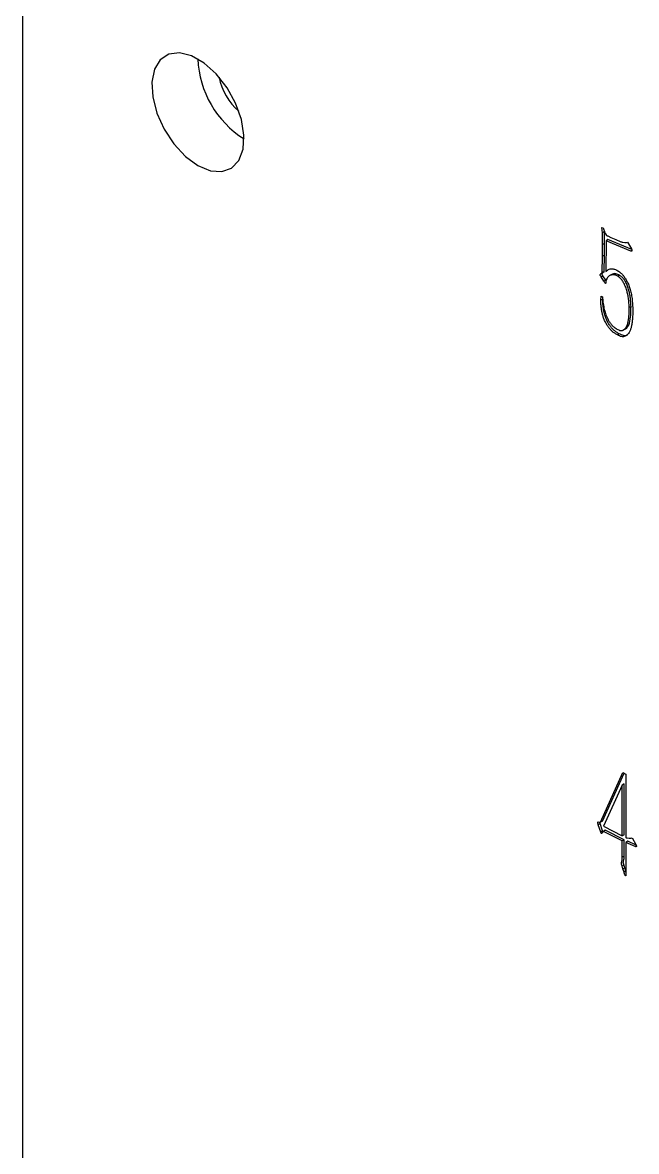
# Model space of a CAD drawing. Extents: x 2 to 292, y 3 to 207.
# Drawn here: x 243.65 to 248.35, y 164.52 to 173.16 of the extents above; entities that cross this region are included whole.
import ezdxf

# ---------------------------------------------------------------- set-up
doc = ezdxf.new("R2010")
doc.units = 0
doc.linetypes.add('SLD-实线', pattern=[0])
doc.layers.get('0').update_dxf_attribs({"linetype": 'CONTINUOUS'})

msp = doc.modelspace()

# ---------------------------------------------------------------- linework, layer by layer
at = {"color": 7, "linetype": 'SLD-实线'}
for p, q in [((243.64598006, 192.11238978), (243.64598006, 144.75302405)), ((248.08562582, 171.59110748), (248.09587067, 171.58989109)), ((248.08969405, 171.55239482), (248.08562582, 171.59110748)), ((248.10383619, 171.56055891), (248.08969405, 171.55239482)), ((248.10383619, 171.56055891), (248.1033789, 171.56490446)), ((248.11304762, 171.54482889), (248.11922529, 171.53186692)), ((248.13142997, 171.52708324), (248.15282581, 171.51594963)), ((248.15282581, 171.51594963), (248.19245228, 171.50003352)), ((248.08969405, 171.37266155), (248.09074877, 171.46252829)), ((248.10489092, 171.47069237), (248.09074877, 171.46252829)), ((248.10383619, 171.38082564), (248.10489092, 171.47069237)), ((248.11711584, 171.49080477), (248.11410234, 171.25400243)), ((248.13125799, 171.49896886), (248.11711584, 171.49080477)), ((248.30636046, 171.4120045), (248.11711584, 171.49080477)), ((248.31337347, 171.42313738), (248.13125799, 171.49896886)), ((248.19245228, 171.50003352), (248.2260528, 171.48533358)), ((248.24533815, 171.48011618), (248.26055632, 171.47846466)), ((248.27276099, 171.47716085), (248.28195217, 171.47898865)), ((248.28195217, 171.47898865), (248.31148341, 171.42783843)), ((248.08773527, 171.24817055), (248.08969405, 171.37266155)), ((248.10383619, 171.38082564), (248.08969405, 171.37266155)), ((248.10187742, 171.25633464), (248.10383619, 171.38082564)), ((248.31454775, 171.41673093), (248.30636046, 171.4120045)), ((248.07643465, 171.23712148), (248.08773527, 171.24817055)), ((248.10187742, 171.25633464), (248.08773527, 171.24817055)), ((248.09057679, 171.24528557), (248.10187742, 171.25633464)), ((248.12824449, 171.26216651), (248.11410234, 171.25400243)), ((248.09057679, 171.24528557), (248.07643465, 171.23712148)), ((248.09268624, 171.2216232), (248.0785441, 171.21345912)), ((248.09993889, 171.18127286), (248.0785441, 171.21345912)), ((248.11408104, 171.18943695), (248.09268624, 171.2216232)), ((248.11408104, 171.18943695), (248.09993889, 171.18127286)), ((248.11635908, 171.18577721), (248.11408104, 171.18943695)), ((248.11711584, 171.19119213), (248.11515707, 171.17718543)), ((248.12434824, 171.20354576), (248.11711584, 171.19119213)), ((248.15871742, 171.23167735), (248.14103974, 171.22147225)), ((248.22075787, 171.22650705), (248.20661573, 171.21834297)), ((248.07748937, 171.03450872), (248.0785441, 171.06678408)), ((248.09163152, 171.0426728), (248.07748937, 171.03450872)), ((248.0785441, 171.06678408), (248.08969405, 171.06034735)), ((248.30829898, 170.9868417), (248.29415684, 170.97867761)), ((248.24870071, 170.80697167), (248.26637838, 170.81717677)), ((248.21774437, 170.77830515), (248.20360223, 170.77014106)), ((248.07447588, 167.03810408), (248.24639287, 167.41803028)), ((248.08861802, 167.04626816), (248.2546766, 167.41324831)), ((248.24639287, 167.41803028), (248.26869277, 167.40515682)), ((248.26869277, 167.40515682), (248.26869277, 166.92128729)), ((248.24126992, 167.32233467), (248.09782944, 167.00687527)), ((248.25541207, 167.33049876), (248.24126992, 167.32233467)), ((248.24126992, 166.9324204), (248.24126992, 167.32233467)), ((248.25541207, 166.94058449), (248.25541207, 167.33049876)), ((248.05518948, 167.03984236), (248.06332593, 167.03740721)), ((248.0712904, 167.02686667), (248.05714825, 167.01870259)), ((248.07643465, 166.96285303), (248.05714825, 167.01870259)), ((248.06332593, 167.03740721), (248.07447588, 167.03810408)), ((248.0712904, 167.02686667), (248.06887327, 167.03775414)), ((248.09057679, 166.97101712), (248.0712904, 167.02686667)), ((248.08861802, 167.04626816), (248.07447588, 167.03810408)), ((248.09057679, 166.97101712), (248.07643465, 166.96285303)), ((248.09677472, 166.96764016), (248.08668055, 166.95589424)), ((248.11091686, 166.97580424), (248.09677472, 166.96764016)), ((248.2402152, 166.89422925), (248.09677472, 166.96764016)), ((248.09782944, 167.00687527), (248.24126992, 166.9324204)), ((248.25435734, 166.90239334), (248.11091686, 166.97580424)), ((248.25541207, 166.94058449), (248.24126992, 166.9324204)), ((248.25435734, 166.90239334), (248.2402152, 166.89422925)), ((248.24126992, 166.76904263), (248.2402152, 166.89422925)), ((248.25541207, 166.77720672), (248.25435734, 166.90239334)), ((248.28283491, 166.8918693), (248.26869277, 166.88370522)), ((248.26869277, 166.88370522), (248.26869277, 166.67334977)), ((248.33996098, 166.85195847), (248.26869277, 166.88370522)), ((248.27893867, 166.91763438), (248.29415684, 166.91598271)), ((248.34701403, 166.8632804), (248.28283491, 166.8918693)), ((248.30937396, 166.9153757), (248.31645568, 166.91824711)), ((248.31645568, 166.91824711), (248.34493326, 166.86787908)), ((248.34879644, 166.85705907), (248.33996098, 166.85195847)), ((248.25541207, 166.77720672), (248.24126992, 166.76904263)), ((248.25435734, 166.70856709), (248.2402152, 166.700403)), ((248.24533815, 166.68109046), (248.2402152, 166.700403)), ((248.25948029, 166.68925455), (248.24533815, 166.68109046)), ((248.25452932, 166.65455756), (248.24533815, 166.68109046)), ((248.25948029, 166.68925455), (248.25435734, 166.70856709)), ((248.26867146, 166.66272164), (248.25948029, 166.68925455)), ((248.26867146, 166.66272164), (248.25452932, 166.65455756)), ((248.26900288, 166.63124827), (248.26462454, 166.62872071))]:
    msp.add_line(p, q, dxfattribs=at)
at = {"color": 7, "linetype": 'SLD-实线', "flags": 128}
msp.add_lwpolyline([(244.98948251, 172.06643996), (245.08486926, 172.02651396), (245.17318165, 172.01982896), (245.24787219, 172.04687894), (245.30339645, 172.10566063), (245.3356409, 172.19181224), (245.34221159, 172.29894534), (245.32262173, 172.41911459), (245.2783254, 172.54340627), (245.21260582, 172.66260388), (245.13033728, 172.76786673), (245.03762475, 172.85138606), (244.94134027, 172.9069699), (244.84862563, 172.9304954), (244.7663592, 172.92021656), (244.70063962, 172.87689717), (244.65634328, 172.80374895), (244.63675342, 172.70619767), (244.64332412, 172.5914782), (244.67556646, 172.46809917), (244.73109282, 172.34520932), (244.80578125, 172.23192469), (244.89409365, 172.13664637), (244.98948251, 172.06643996)], dxfattribs=at)
at = {"color": 7, "linetype": 'SLD-实线'}
for centre, radius, start, end in [((245.74536739, 172.91107302), 0.75640639, 182.12842708, 237.866175664), ((245.58929867, 172.82097876), 0.44355945, 190.173685541, 229.821158691)]:
    msp.add_arc(centre, radius, start, end, dxfattribs=at)
for points, knots in [([(248.09074827, 171.46252858), (248.09074839, 171.46589235), (248.09074864, 171.47314184), (248.09074642, 171.48474249), (248.09075644, 171.49778627), (248.09071481, 171.51161269), (248.09085893, 171.52481577), (248.09045002, 171.53635631), (248.09026408, 171.54517625), (248.08986156, 171.55026933), (248.08969356, 171.55239495)], [0, 0, 0, 0, 0.11301649307, 0.24357002817, 0.38971204507, 0.55144254377, 0.7073273618, 0.8359913704, 0.93155032141, 1, 1, 1, 1]), ([(248.09587114, 171.58989064), (248.09736346, 171.58467712), (248.09987253, 171.57591146), (248.10339589, 171.56410508), (248.10783776, 171.55419445), (248.11123793, 171.54808211), (248.11304782, 171.54482853)], [0, 0, 0, 0, 0.34482037, 0.5797578424, 0.7763067281, 1, 1, 1, 1]), ([(248.10489041, 171.47069267), (248.10489052, 171.47405643), (248.10489078, 171.48130592), (248.10488856, 171.49290657), (248.10489857, 171.50595035), (248.10485694, 171.51977677), (248.10500106, 171.53297985), (248.10459216, 171.5445204), (248.10440621, 171.55334033), (248.10400369, 171.55843341), (248.1038357, 171.56055903)], [0, 0, 0, 0, 0.11301649307, 0.24357002817, 0.38971204507, 0.55144254377, 0.7073273618, 0.8359913704, 0.93155032141, 1, 1, 1, 1]), ([(248.1192254, 171.53186676), (248.12159452, 171.53078759), (248.12569933, 171.52891778), (248.12972687, 171.52762837), (248.13142989, 171.52708315)], [0, 0, 0, 0, 0.577156903, 1, 1, 1, 1]), ([(248.22605232, 171.48533413), (248.22919119, 171.48410809), (248.23578802, 171.48153138), (248.24205393, 171.4806029), (248.24533842, 171.4801162)], [0, 0, 0, 0, 0.4758157777, 1, 1, 1, 1]), ([(248.26055636, 171.47846472), (248.26212221, 171.47823179), (248.26486947, 171.47782312), (248.26837456, 171.47765102), (248.27089851, 171.47737765), (248.27225846, 171.47721939), (248.27276084, 171.47716093)], [0, 0, 0, 0, 0.3800052952, 0.666709348, 0.8768774777, 1, 1, 1, 1]), ([(248.31148371, 171.42783805), (248.31259043, 171.42549191), (248.31452794, 171.42138455), (248.31524536, 171.41585155), (248.31429931, 171.4126781), (248.31322016, 171.4100275), (248.3101714, 171.40981537), (248.30778801, 171.41118452), (248.30636084, 171.41200437)], [0, 0, 0, 0, 0.24214071924, 0.42391408002, 0.56767639544, 0.686808027, 0.81246225304, 1, 1, 1, 1]), ([(248.11410253, 171.25400229), (248.11795361, 171.25718636), (248.12505742, 171.26305979), (248.13561533, 171.27125163), (248.14788499, 171.2763053), (248.16048059, 171.27687057), (248.17229067, 171.27561161), (248.1827546, 171.27240064), (248.19431393, 171.26750746), (248.20239106, 171.26298695), (248.20661554, 171.26062264)], [0, 0, 0, 0, 0.16367972, 0.3019289019, 0.4385332365, 0.5969349756, 0.685799532, 0.782136193, 0.8860532393, 1, 1, 1, 1]), ([(248.20661554, 171.26062264), (248.21079333, 171.25789825), (248.21869015, 171.25274861), (248.22970061, 171.24414519), (248.23926112, 171.23546169), (248.25017152, 171.22267826), (248.26291924, 171.20409062), (248.27493638, 171.18342808), (248.28428988, 171.16472896), (248.29118593, 171.14932033), (248.2969193, 171.1329382), (248.30238914, 171.11570847), (248.30726202, 171.0974575), (248.31128522, 171.07819623), (248.31457454, 171.05786874), (248.31795412, 171.02878091), (248.32094178, 170.99032523), (248.32136053, 170.95990918), (248.32157878, 170.9440564)], [0, 0, 0, 0, 0.0461161681, 0.0871685569, 0.1230705918, 0.1552586232, 0.2218119836, 0.2989365773, 0.3410468203, 0.385273103, 0.4315849394, 0.4806604065, 0.5325029543, 0.5882487615, 0.6481864336, 0.7120005624, 0.8498952255, 1, 1, 1, 1]), ([(248.07854379, 171.213459), (248.07670996, 171.21644368), (248.07386331, 171.22107681), (248.07073583, 171.2285451), (248.07306286, 171.23318372), (248.07513082, 171.23559909), (248.07643437, 171.23712161)], [0, 0, 0, 0, 0.3257790938, 0.5057075932, 0.688422248, 1, 1, 1, 1]), ([(248.09268592, 171.22162308), (248.0908521, 171.22460777), (248.08800544, 171.22924089), (248.08487796, 171.23670918), (248.08720499, 171.24134781), (248.08927296, 171.24376317), (248.0905765, 171.24528569)], [0, 0, 0, 0, 0.3257790938, 0.5057075932, 0.688422248, 1, 1, 1, 1]), ([(248.11515724, 171.17718527), (248.11504145, 171.17517296), (248.11483818, 171.1716402), (248.11415287, 171.16717334), (248.11373676, 171.16441631), (248.11338441, 171.16190586), (248.11105972, 171.16357734), (248.10880447, 171.16731974), (248.10477862, 171.17339344), (248.10172694, 171.17836207), (248.0999393, 171.18127263)], [0, 0, 0, 0, 0.1771701693, 0.3110340715, 0.405371972, 0.4581939109, 0.4974290622, 0.59673547, 0.7637731076, 1, 1, 1, 1]), ([(248.20661554, 171.21834277), (248.20299211, 171.22030648), (248.19594848, 171.22412373), (248.18568986, 171.22794281), (248.17618645, 171.22974842), (248.1648087, 171.22985924), (248.15234223, 171.22752934), (248.14022617, 171.22147412), (248.13073715, 171.21373119), (248.12639125, 171.20680279), (248.12434827, 171.2035458)], [0, 0, 0, 0, 0.105043488, 0.2041948336, 0.3009305288, 0.3947486726, 0.5713029974, 0.7321074423, 0.8740657068, 1, 1, 1, 1]), ([(248.22075787, 171.22650705), (248.21117631, 171.23092469), (248.19199061, 171.23977038), (248.16987419, 171.23898869), (248.16133103, 171.2307723), (248.15859232, 171.22813834)], [0, 0, 0, 0, 0.4039923063, 0.8089361601, 1, 1, 1, 1]), ([(248.29415636, 170.97867808), (248.29381838, 170.9863607), (248.29317285, 171.0010344), (248.2912468, 171.02254905), (248.28927312, 171.04205772), (248.2858637, 171.06550425), (248.2803335, 171.09326115), (248.27241579, 171.12062087), (248.26475371, 171.1414974), (248.25847439, 171.15603779), (248.2512944, 171.16950684), (248.24346848, 171.18191223), (248.23497355, 171.19310435), (248.22602667, 171.20306455), (248.2164969, 171.21160631), (248.20994598, 171.2160723), (248.20661554, 171.21834277)], [0, 0, 0, 0, 0.0959597373, 0.1832818026, 0.2626646949, 0.3328564313, 0.4627020059, 0.5869239408, 0.6460593215, 0.7016586842, 0.754252071, 0.8053085037, 0.854735667, 0.9029090181, 0.9506397961, 1, 1, 1, 1]), ([(248.30829849, 170.98684216), (248.30796052, 170.99452478), (248.30731499, 171.00919848), (248.30538893, 171.03071313), (248.30341526, 171.0502218), (248.30000584, 171.07366833), (248.29447563, 171.10142523), (248.28655793, 171.12878495), (248.27889585, 171.14966148), (248.27261653, 171.16420187), (248.26543653, 171.17767092), (248.25761061, 171.19007631), (248.24911569, 171.20126844), (248.24016881, 171.21122863), (248.23063904, 171.2197704), (248.22408811, 171.22423639), (248.22075768, 171.22650686)], [0, 0, 0, 0, 0.0959597373, 0.1832818026, 0.2626646949, 0.3328564313, 0.4627020059, 0.5869239408, 0.6460593215, 0.7016586842, 0.754252071, 0.8053085037, 0.854735667, 0.9029090181, 0.9506397961, 1, 1, 1, 1]), ([(248.20360209, 170.7701411), (248.19672066, 170.77397631), (248.1839576, 170.78108952), (248.16561336, 170.79421231), (248.14897275, 170.81077273), (248.13314686, 170.83052847), (248.11835872, 170.85402581), (248.10562274, 170.87970233), (248.09546005, 170.90537736), (248.08809874, 170.9302971), (248.08359403, 170.95521366), (248.07975221, 170.98172936), (248.07717708, 171.00892779), (248.07738715, 171.02615154), (248.07748908, 171.03450893)], [0, 0, 0, 0, 0.0865264135, 0.160481316, 0.2307921602, 0.3074847991, 0.389415321, 0.4765114771, 0.5622971479, 0.6393504023, 0.7188495894, 0.8112651674, 0.908421211, 1, 1, 1, 1]), ([(248.08969356, 171.06034777), (248.09015772, 171.05352248), (248.0910756, 171.04002557), (248.0931274, 171.01940876), (248.09646355, 170.99776124), (248.10052876, 170.9754612), (248.10587572, 170.95355097), (248.1115704, 170.93289189), (248.11971409, 170.9123808), (248.12961218, 170.89085389), (248.14235454, 170.86890205), (248.15505072, 170.85145984), (248.16666468, 170.83898451), (248.17658869, 170.83009064), (248.18769143, 170.82205922), (248.1954623, 170.81727579), (248.19953393, 170.81476947)], [0, 0, 0, 0, 0.07987526854, 0.15795204207, 0.23749455385, 0.32373569836, 0.4065695729, 0.47795942598, 0.54861283173, 0.62916487739, 0.71430386259, 0.79905765436, 0.84352814786, 0.8910176809, 0.94289766708, 1, 1, 1, 1]), ([(248.21774423, 170.77830518), (248.21086279, 170.78214039), (248.19809973, 170.7892536), (248.17975549, 170.80237639), (248.16311488, 170.81893681), (248.147289, 170.83869255), (248.13250085, 170.86218989), (248.11976488, 170.88786641), (248.10960219, 170.91354144), (248.10224087, 170.93846119), (248.09773617, 170.96337774), (248.09389435, 170.98989344), (248.09131921, 171.01709188), (248.09152928, 171.03431562), (248.09163121, 171.04267301)], [0, 0, 0, 0, 0.0865264135, 0.160481316, 0.2307921602, 0.3074847991, 0.389415321, 0.4765114771, 0.5622971479, 0.6393504023, 0.7188495894, 0.8112651674, 0.908421211, 1, 1, 1, 1]), ([(248.19953393, 170.81476947), (248.20431814, 170.81203027), (248.21397152, 170.80650321), (248.22610163, 170.80282509), (248.23565188, 170.80255376), (248.24305386, 170.80442646), (248.25078587, 170.80777275), (248.25825236, 170.81336455), (248.26552882, 170.82017494), (248.27194302, 170.82854369), (248.27707126, 170.83858145), (248.28247785, 170.85417701), (248.28750099, 170.87663093), (248.29210638, 170.90661261), (248.29450472, 170.94090613), (248.29427523, 170.96578845), (248.29415636, 170.97867808)], [0, 0, 0, 0, 0.0606707506, 0.1224190533, 0.1563811443, 0.1944362617, 0.2378346846, 0.2866379708, 0.3385773614, 0.3901193762, 0.4420822776, 0.4953528695, 0.6069355975, 0.7277811768, 0.8589841748, 1, 1, 1, 1]), ([(248.32157878, 170.9440564), (248.32133511, 170.93717924), (248.32086374, 170.92387606), (248.32005913, 170.9046612), (248.31866621, 170.88719487), (248.31652202, 170.86646225), (248.31319986, 170.84321234), (248.30736596, 170.81866709), (248.299331, 170.79758503), (248.28859796, 170.78062005), (248.27645373, 170.7674006), (248.26345616, 170.7587366), (248.25004074, 170.75472357), (248.23574789, 170.75556822), (248.22014381, 170.76126767), (248.20933718, 170.76706464), (248.20360209, 170.7701411)], [0, 0, 0, 0, 0.0681069884, 0.1317463227, 0.1910135583, 0.2459148152, 0.3461398194, 0.4376639949, 0.5239589056, 0.6105008574, 0.6916349117, 0.7620502574, 0.82357712, 0.8789658878, 0.9357670485, 1, 1, 1, 1]), ([(248.26434193, 170.81673936), (248.26505121, 170.81691331), (248.28165268, 170.82098483), (248.30580891, 170.87633113), (248.30730175, 170.94258413), (248.30829898, 170.9868417)], [0, 0, 0, 0, 0.0146007233, 0.3417449676, 1, 1, 1, 1]), ([(248.28046521, 170.77012633), (248.27999703, 170.76954476), (248.27357835, 170.76157149), (248.25086024, 170.76143669), (248.22879653, 170.77267544), (248.21774437, 170.77830515)], [0, 0, 0, 0, 0.0377833039, 0.5180061505, 1, 1, 1, 1]), ([(248.05714827, 167.01870259), (248.05632322, 167.02181942), (248.05496272, 167.02695905), (248.05397223, 167.03337528), (248.05425385, 167.03733468), (248.05490751, 167.03908652), (248.05518952, 167.03984234)], [0, 0, 0, 0, 0.4078268449, 0.6725022339, 0.8587045221, 1, 1, 1, 1]), ([(248.08668011, 166.95589453), (248.08602135, 166.95443329), (248.08502576, 166.95222491), (248.0813448, 166.95147966), (248.07858336, 166.95719089), (248.07727846, 166.96062914), (248.07643437, 166.96285322)], [0, 0, 0, 0, 0.3207255881, 0.4847157862, 0.6666821062, 1, 1, 1, 1]), ([(248.09350389, 166.9638333), (248.09311008, 166.96472319), (248.09205544, 166.9671063), (248.09114639, 166.96951061), (248.09057679, 166.97101712)], [0, 0, 0, 0, 0.3734134078, 1, 1, 1, 1]), ([(248.26869268, 166.92128735), (248.27078805, 166.92005938), (248.27435097, 166.91797135), (248.27760011, 166.91773277), (248.27893842, 166.9176345)], [0, 0, 0, 0, 0.5881037369, 1, 1, 1, 1]), ([(248.29415636, 166.91598301), (248.29612366, 166.91569519), (248.29963031, 166.91518217), (248.30414558, 166.91484529), (248.30734196, 166.91474765), (248.30883132, 166.91520774), (248.3093743, 166.91537547)], [0, 0, 0, 0, 0.37378688446, 0.6662632596, 0.87832879669, 1, 1, 1, 1]), ([(248.34493304, 166.8678792), (248.34638377, 166.86502567), (248.34875856, 166.86035455), (248.34979505, 166.85417129), (248.3488066, 166.85096501), (248.34695883, 166.84931181), (248.34373796, 166.85003106), (248.34136716, 166.85124089), (248.33996085, 166.85195854)], [0, 0, 0, 0, 0.2817645995, 0.4612371819, 0.5929921789, 0.700446244, 0.8223110403, 1, 1, 1, 1]), ([(248.24021555, 166.70040282), (248.2394365, 166.70281248), (248.23802681, 166.70717281), (248.23648258, 166.71295292), (248.23510381, 166.71735799), (248.23433629, 166.72209483), (248.23523662, 166.7282827), (248.23722088, 166.73653062), (248.23960388, 166.74519674), (248.2407235, 166.75372635), (248.24118314, 166.76137142), (248.2412408, 166.76644883), (248.24127026, 166.76904246)], [0, 0, 0, 0, 0.0908031708, 0.1643101311, 0.2192199313, 0.2565975908, 0.3473020803, 0.5002279505, 0.6661670863, 0.7846934984, 0.8900174221, 1, 1, 1, 1]), ([(248.25435768, 166.7085669), (248.25357864, 166.71097656), (248.25216894, 166.71533689), (248.25062471, 166.721117), (248.24924595, 166.72552207), (248.24847843, 166.73025891), (248.24937875, 166.73644678), (248.25136302, 166.7446947), (248.25374601, 166.75336082), (248.25486563, 166.76189043), (248.25532527, 166.7695355), (248.25538294, 166.77461291), (248.25541239, 166.77720654)], [0, 0, 0, 0, 0.0908031708, 0.1643101311, 0.2192199313, 0.2565975908, 0.3473020803, 0.5002279505, 0.6661670863, 0.7846934984, 0.8900174221, 1, 1, 1, 1]), ([(248.26869268, 166.67334986), (248.26868905, 166.6727139), (248.26867685, 166.67057367), (248.26891088, 166.66591826), (248.26900579, 166.6586709), (248.26912791, 166.64966272), (248.26933706, 166.64057371), (248.26926948, 166.63334888), (248.26886175, 166.62900361), (248.26790278, 166.62661339), (248.26602562, 166.62716994), (248.26506211, 166.62823639), (248.26462452, 166.62872073)], [0, 0, 0, 0, 0.0375701713, 0.1264380521, 0.2665139726, 0.4612257271, 0.6525225464, 0.7960129458, 0.8858599367, 0.9286556546, 0.9675980055, 1, 1, 1, 1]), ([(248.26462452, 166.62872073), (248.2637738, 166.62979575), (248.26120927, 166.63303646), (248.25896164, 166.64001444), (248.25626098, 166.64746949), (248.2550469, 166.65243929), (248.25452945, 166.65455748)], [0, 0, 0, 0, 0.1430747988, 0.4313041367, 0.7576147996, 1, 1, 1, 1])]:
    msp.add_open_spline(points, degree=3, knots=knots, dxfattribs=at)

doc.saveas('drawing.dxf')
